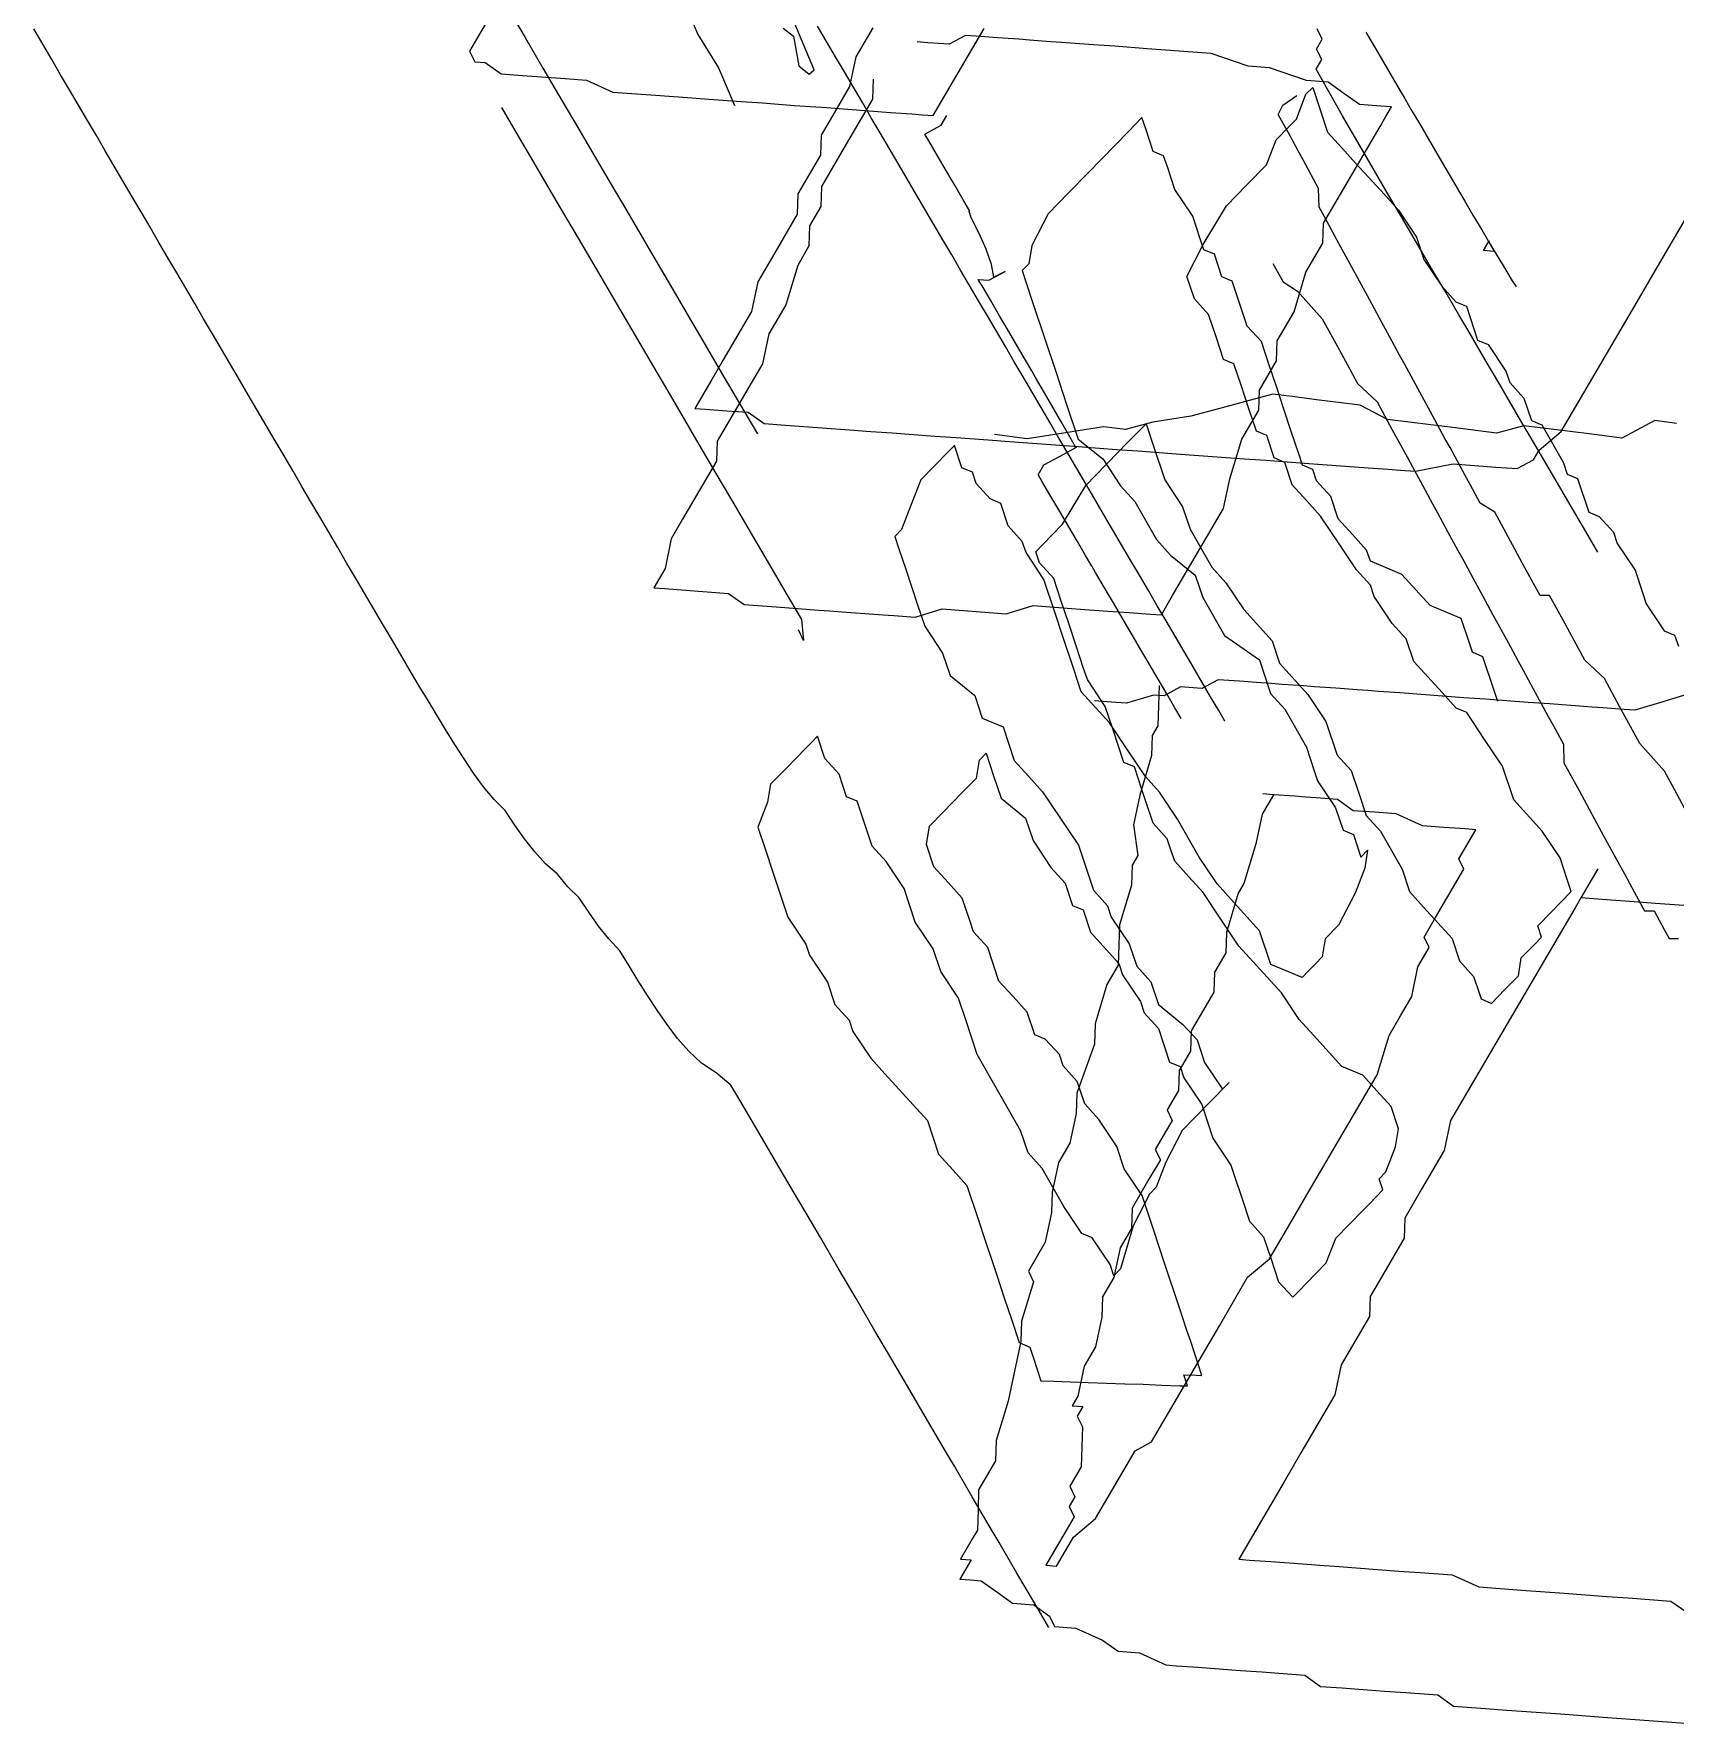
# Model space of a CAD drawing. Extents: x 360 to 742, y 109 to 616.
# Drawn here: x 409.2 to 533.9, y 114.1 to 242.5 of the extents above; entities that cross this region are included whole.
import ezdxf

# ---------------------------------------------------------------- set-up
doc = ezdxf.new("R2010")
doc.units = 0

msp = doc.modelspace()

# ---------------------------------------------------------------- linework, layer by layer
at = {"layer": '1', "color": 252}
for points in [[(438.03, 256.727, 137.091), (439.123, 254.862, 135.374), (440.458, 252.587, 133.277), (441.814, 250.273, 131.15), (442.781, 248.624, 129.631), (443.873, 246.758, 127.918), (445.208, 244.485, 125.822), (446.565, 242.169, 123.691), (447.925, 239.854, 121.56), (449.366, 237.391, 119.294), (450.645, 235.211, 117.288), (451.996, 232.907, 115.165), (453.353, 230.592, 113.037), (454.034, 229.434, 111.97), (455.001, 227.784, 110.449), (456.096, 225.917, 108.733), (457.43, 223.642, 106.636), (458.785, 221.329, 104.511), (460.431, 218.523, 101.924), (461.527, 216.657, 100.207), (462.859, 214.381, 98.114), (464.215, 212.066, 95.985)], [(466.176, 242.885, 69.048), (466.951, 242.262, 68.95), (467.372, 240.02, 66.159), (467.372, 240.02, 66.159), (468.149, 239.394, 66.059), (468.149, 239.394, 66.059), (468.149, 239.394, 66.059), (468.149, 239.394, 66.059), (468.523, 239.726, 66.927), (467.725, 241.636, 68.853), (466.527, 244.503, 71.744)], [(486.367, 121.424, -24.28), (485.274, 123.291, -22.563), (483.937, 125.566, -20.468), (482.582, 127.879, -18.34), (481.902, 129.036, -17.277), (480.544, 131.353, -15.145), (479.186, 133.672, -13.009), (478.506, 134.829, -11.947), (477.148, 137.146, -9.811), (475.789, 139.463, -7.68), (474.433, 141.776, -5.548), (473.074, 144.094, -3.417), (471.715, 146.412, -1.281), (470.358, 148.727, 0.85), (469, 151.043, 2.982), (468.321, 152.202, 4.045), (466.962, 154.518, 6.179), (465.604, 156.835, 8.311), (464.245, 159.152, 10.444), (462.886, 161.468, 12.577), (462.207, 162.626, 13.643), (461.095, 163.548, 14.689), (459.982, 164.293, 15.924), (459.021, 165.185, 17.101), (458.16, 166.169, 18.241), (457.361, 167.216, 19.353), (456.606, 168.299, 20.451), (455.874, 169.412, 21.538), (455.166, 170.539, 22.617), (454.464, 171.679, 23.691), (453.772, 172.823, 24.762), (452.93, 173.714, 26.015), (452.151, 174.7, 27.203), (451.404, 175.746, 28.346), (450.68, 176.831, 29.463), (449.822, 177.685, 30.749), (449.028, 178.644, 31.953), (448.122, 179.417, 33.297), (447.297, 180.325, 34.541), (446.52, 181.322, 35.725), (445.78, 182.37, 36.864), (445.062, 183.46, 37.982), (444.206, 184.318, 39.261), (443.412, 185.28, 40.468), (442.656, 186.309, 41.627), (441.929, 187.388, 42.752), (441.22, 188.49, 43.854), (440.517, 189.612, 44.948), (439.825, 190.75, 46.028), (439.142, 191.891, 47.106), (438.454, 193.04, 48.177), (437.772, 194.193, 49.251), (437.091, 195.348, 50.319), (436.41, 196.501, 51.385), (435.73, 197.658, 52.455), (435.049, 198.813, 53.52), (434.368, 199.976, 54.587), (433.687, 201.131, 55.654), (433.009, 202.287, 56.719), (432.332, 203.445, 57.785), (431.653, 204.603, 58.853), (430.973, 205.763, 59.919), (430.295, 206.92, 60.983), (429.615, 208.076, 62.049), (428.938, 209.235, 63.116), (428.256, 210.394, 64.183), (427.578, 211.552, 65.248), (426.898, 212.71, 66.311), (426.219, 213.871, 67.382), (425.539, 215.028, 68.448), (424.862, 216.184, 69.513), (424.181, 217.345, 70.577), (423.501, 218.501, 71.642), (422.824, 219.663, 72.71), (422.145, 220.818, 73.776), (421.466, 221.976, 74.843), (420.787, 223.134, 75.91), (420.109, 224.293, 76.975), (419.428, 225.451, 78.041), (418.749, 226.61, 79.109), (418.071, 227.768, 80.175), (417.391, 228.927, 81.239), (416.711, 230.083, 82.304), (416.032, 231.242, 83.372), (415.354, 232.402, 84.434), (414.673, 233.558, 85.504), (413.994, 234.719, 86.572), (413.316, 235.876, 87.635), (412.638, 237.034, 88.702), (411.957, 238.193, 89.771), (411.278, 239.35, 90.835), (410.6, 240.508, 91.901), (409.92, 241.668, 92.964), (409.241, 242.826, 94.033)], [(443.645, 243.332, 50.49), (442.352, 241.128, 52.064), (442.737, 240.332, 53.17), (442.737, 240.332, 53.17), (442.737, 240.332, 53.17), (442.737, 240.332, 53.17), (442.737, 240.332, 53.17), (443.547, 240.272, 53.75), (444.739, 239.421, 55.439), (446.365, 239.3, 56.603), (449.608, 239.063, 58.928), (451.231, 238.945, 60.093), (453.236, 238.033, 62.361), (456.484, 237.794, 64.686), (458.916, 237.614, 66.43), (460.54, 237.495, 67.592), (462.975, 237.317, 69.34), (464.596, 237.201, 70.502), (467.03, 237.019, 72.245), (469.465, 236.845, 73.99), (471.087, 236.725, 75.155), (474.337, 236.485, 77.476), (475.958, 236.367, 78.641), (475.958, 236.367, 78.641), (476.77, 236.308, 79.226), (476.77, 236.308, 79.226), (476.77, 236.308, 79.226), (476.77, 236.308, 79.226), (476.77, 236.308, 79.226), (476.77, 236.308, 79.226), (476.77, 236.308, 79.226), (476.77, 236.308, 79.226), (477.581, 236.25, 79.805), (477.581, 236.25, 79.805), (477.581, 236.25, 79.805), (478.01, 236.984, 79.281), (478.01, 236.984, 79.281), (478.871, 238.454, 78.232), (480.159, 240.66, 76.661), (481.446, 242.863, 75.084)], [(459.295, 243.364, 62.609), (459.696, 242.408, 61.644), (461.267, 239.873, 59.622), (462.066, 237.963, 57.695), (462.467, 237.007, 56.734), (462.467, 237.007, 56.734), (462.467, 237.007, 56.734), (462.467, 237.007, 56.734)], [(472.983, 242.911, 83.461), (471.695, 240.704, 85.036), (471.217, 238.44, 87.192), (469.926, 236.235, 88.766), (469.065, 234.768, 89.817), (469.019, 233.236, 91.447), (468.158, 231.767, 92.496), (467.3, 230.296, 93.545), (467.251, 228.768, 95.176), (465.531, 225.826, 97.275), (464.242, 223.624, 98.849), (463.765, 221.358, 101.004), (463.765, 221.358, 101.004), (462.477, 219.152, 102.576), (461.618, 217.685, 103.627), (460.755, 216.212, 104.677), (459.897, 214.742, 105.725), (459.467, 214.008, 106.251), (459.467, 214.008, 106.251), (459.467, 214.008, 106.251), (460.279, 213.95, 106.832), (461.9, 213.83, 107.995), (463.521, 213.711, 109.16), (464.72, 212.857, 110.846), (466.341, 212.741, 112.009), (468.772, 212.563, 113.753), (471.208, 212.382, 115.499), (472.831, 212.264, 116.662), (474.453, 212.145, 117.822), (476.077, 212.027, 118.988), (477.7, 211.908, 120.151), (479.322, 211.787, 121.315), (481.756, 211.609, 123.058), (483.379, 211.49, 124.219), (485.814, 211.312, 125.964), (488.25, 211.135, 127.71), (489.873, 211.015, 128.874), (491.495, 210.895, 130.036), (493.117, 210.777, 131.199), (494.741, 210.659, 132.362), (496.363, 210.54, 133.523), (498.796, 210.361, 135.267), (501.229, 210.184, 137.013), (502.856, 210.066, 138.176), (504.479, 209.945, 139.336), (506.102, 209.826, 140.502), (508.537, 209.647, 142.246), (510.969, 209.469, 143.991), (511.783, 209.407, 144.572), (513.407, 209.292, 145.735), (514.214, 209.234, 146.316), (517.08, 209.786, 147.536), (518.704, 209.671, 148.7), (520.325, 209.55, 149.861), (521.139, 209.492, 150.444), (521.139, 209.492, 150.444), (521.948, 209.432, 151.025), (523.189, 210.108, 151.082), (523.189, 210.108, 151.082), (523.189, 210.108, 151.082), (523.189, 210.108, 151.082), (523.619, 210.843, 150.558), (525.29, 212.253, 150.091), (526.58, 214.458, 148.518), (528.3, 217.4, 146.417), (529.587, 219.604, 144.842), (530.88, 221.808, 143.268), (532.599, 224.747, 141.168), (533.886, 226.953, 139.595), (535.606, 229.893, 137.498)], [(499.744, 190.251, -96.115), (499.744, 190.251, -96.115), (499.744, 190.251, -96.115), (499.744, 190.251, -96.115), (499.744, 190.251, -96.115), (499.744, 190.251, -96.115), (499.744, 190.251, -96.115), (499.744, 190.251, -96.115), (499.744, 190.251, -96.115), (499.744, 190.251, -96.115), (499.744, 190.253, -96.116), (499.267, 191.061, -95.368), (498.649, 192.116, -94.398), (497.99, 193.242, -93.361), (497.315, 194.392, -92.303), (497.315, 194.392, -92.303), (496.638, 195.549, -91.241), (495.959, 196.705, -90.175), (495.28, 197.866, -89.108), (494.603, 199.021, -88.041), (493.922, 200.18, -86.974), (493.244, 201.338, -85.91), (492.564, 202.494, -84.843), (491.887, 203.653, -83.776), (491.207, 204.812, -82.712), (490.525, 205.969, -81.644), (489.848, 207.127, -80.58), (489.168, 208.286, -79.512), (488.491, 209.445, -78.448), (487.81, 210.602, -77.381), (487.131, 211.759, -76.315), (486.453, 212.919, -75.247), (485.774, 214.078, -74.183), (485.093, 215.235, -73.117), (484.415, 216.394, -72.052), (483.737, 217.551, -70.986), (483.055, 218.71, -69.917), (482.379, 219.87, -68.853), (481.698, 221.026, -67.784), (481.02, 222.185, -66.722), (480.339, 223.345, -65.654), (479.661, 224.502, -64.586), (478.982, 225.66, -63.522), (478.303, 226.818, -62.458), (477.623, 227.977, -61.389), (476.945, 229.135, -60.323), (476.265, 230.291, -59.257), (475.586, 231.45, -58.193), (474.906, 232.61, -57.123), (474.228, 233.768, -56.062), (473.548, 234.925, -54.993), (472.869, 236.084, -53.927), (472.191, 237.241, -52.861), (471.51, 238.399, -51.796), (470.833, 239.558, -50.731), (470.152, 240.716, -49.664), (469.474, 241.876, -48.598), (468.793, 243.033, -47.531)], [(528.078, 203.096, 145.263), (526.987, 204.96, 146.98), (526.323, 206.088, 148.02), (524.974, 208.392, 150.138), (523.327, 211.197, 152.723), (522.233, 213.063, 154.438), (520.614, 215.828, 156.984), (519.521, 217.692, 158.701), (518.185, 219.966, 160.794), (517.507, 221.123, 161.858), (516.539, 222.773, 163.375), (515.446, 224.637, 165.091), (514.111, 226.914, 167.189), (513.148, 228.559, 168.703), (512.051, 230.425, 170.421), (510.717, 232.702, 172.514), (509.754, 234.345, 174.031), (508.66, 236.213, 175.748), (506.66, 239.767, 177.183), (507.09, 240.503, 176.66), (507.09, 240.503, 176.66), (506.703, 241.298, 175.555), (507.135, 242.034, 175.029), (507.135, 242.034, 175.029), (506.752, 242.827, 173.925)], [(473.009, 239.016, -11.569), (472.961, 237.487, -9.94), (470.813, 233.81, -7.317), (469.092, 230.869, -5.218), (469.045, 229.341, -3.586), (468.185, 227.869, -2.536), (468.136, 226.342, -0.905), (467.278, 224.871, 0.143), (466.369, 221.873, 2.824), (465.08, 219.666, 4.397), (464.604, 217.401, 6.551), (463.741, 215.933, 7.601), (462.023, 212.992, 9.699), (461.163, 211.524, 10.75), (461.115, 209.991, 12.38), (459.826, 207.79, 13.954), (458.536, 205.584, 15.531), (457.675, 204.114, 16.579), (457.199, 201.851, 18.736), (456.338, 200.382, 19.785), (456.338, 200.382, 19.785), (456.338, 200.382, 19.785), (456.338, 200.382, 19.785), (456.338, 200.382, 19.785), (456.338, 200.382, 19.785), (457.151, 200.32, 20.366), (460.397, 200.086, 22.693), (462.019, 199.963, 23.855), (463.212, 199.11, 25.541), (465.645, 198.933, 27.287), (468.894, 198.694, 29.612), (469.705, 198.632, 30.192), (471.329, 198.516, 31.356), (473.761, 198.335, 33.101), (474.573, 198.277, 33.684), (476.197, 198.158, 34.847), (478.249, 198.774, 35.486), (479.872, 198.655, 36.647), (481.494, 198.535, 37.812), (483.117, 198.419, 38.973), (485.169, 199.034, 39.613), (486.79, 198.915, 40.774), (488.413, 198.795, 41.938), (490.85, 198.62, 43.684), (492.47, 198.498, 44.847), (494.096, 198.384, 46.009), (494.096, 198.384, 46.009), (494.096, 198.384, 46.009), (494.096, 198.384, 46.009), (494.908, 198.323, 46.59), (494.908, 198.323, 46.59), (495.766, 199.793, 45.541), (497.484, 202.732, 43.443), (498.775, 204.933, 41.868), (499.637, 206.407, 40.819), (500.115, 208.669, 38.662), (501.021, 211.67, 35.984), (502.31, 213.875, 34.409), (502.36, 215.404, 32.779), (503.648, 217.608, 31.205), (503.697, 219.138, 29.573), (504.987, 221.344, 27.999), (505.895, 224.344, 25.319), (507.182, 226.548, 23.747), (507.23, 228.077, 22.115), (508.521, 230.282, 20.542), (509.381, 231.753, 19.49), (510.239, 233.222, 18.442), (511.531, 235.427, 16.869), (511.531, 235.427, 16.869), (511.959, 236.162, 16.344), (512.388, 236.896, 15.817), (512.388, 236.896, 15.817), (512.388, 236.896, 15.817), (512.388, 236.896, 15.817), (512.388, 236.896, 15.817), (511.579, 236.955, 15.238), (509.954, 237.076, 14.073), (508.762, 237.927, 12.384), (507.571, 238.782, 10.697), (505.947, 238.901, 9.537), (503.13, 239.876, 6.684), (501.508, 239.992, 5.52), (498.691, 240.965, 2.671), (496.257, 241.145, 0.927), (493.822, 241.324, -0.817), (491.387, 241.503, -2.563), (489.765, 241.617, -3.725), (487.329, 241.798, -5.47), (486.52, 241.855, -6.052), (484.897, 241.976, -7.213), (484.086, 242.036, -7.798), (482.462, 242.154, -8.963), (480.836, 242.274, -10.122), (480.028, 242.331, -10.704), (480.028, 242.331, -10.704), (480.028, 242.331, -10.704), (478.786, 241.659, -10.762), (478.786, 241.659, -10.762), (477.971, 241.718, -11.343), (477.971, 241.718, -11.343), (477.971, 241.718, -11.343), (477.971, 241.718, -11.343), (477.971, 241.718, -11.343), (477.161, 241.776, -11.923), (477.161, 241.776, -11.923), (477.161, 241.776, -11.923), (477.161, 241.776, -11.923), (477.161, 241.776, -11.923), (476.35, 241.834, -12.506), (476.35, 241.834, -12.506), (476.35, 241.834, -12.506), (476.35, 241.834, -12.506), (476.35, 241.834, -12.506), (476.35, 241.834, -12.506), (476.35, 241.834, -12.506), (476.35, 241.834, -12.506), (476.35, 241.834, -12.506), (476.35, 241.834, -12.506), (476.35, 241.834, -12.506), (476.35, 241.834, -12.506), (476.35, 241.834, -12.506), (476.35, 241.834, -12.506)], [(510.441, 242.581, 25.998), (511.101, 241.453, 24.961), (511.776, 240.303, 23.905), (512.453, 239.15, 22.839), (513.132, 237.993, 21.775), (513.398, 237.54, 21.357), (513.421, 237.501, 21.322), (513.421, 237.501, 21.322), (513.421, 237.501, 21.322), (513.421, 237.501, 21.322), (513.421, 237.501, 21.322), (513.421, 237.501, 21.322), (513.421, 237.501, 21.322), (513.421, 237.501, 21.32), (513.894, 236.689, 20.576), (514.515, 235.634, 19.604), (515.176, 234.51, 18.568), (515.849, 233.36, 17.511), (516.526, 232.204, 16.446), (517.205, 231.047, 15.381), (517.469, 230.596, 14.966), (517.493, 230.555, 14.928), (517.493, 230.555, 14.928), (517.493, 230.555, 14.928), (517.493, 230.555, 14.928), (517.493, 230.555, 14.928), (517.968, 229.744, 14.181), (518.585, 228.692, 13.213), (519.247, 227.562, 12.175), (520.12, 226.072, 10.8), (520.201, 225.936, 10.677), (520.206, 225.929, 10.67), (520.206, 225.929, 10.67), (519.394, 225.987, 10.086), (519.394, 225.987, 10.086), (519.824, 226.722, 9.563), (519.824, 226.722, 9.563), (519.79, 226.635, 9.636), (520.278, 225.855, 8.864), (520.904, 224.819, 7.877), (521.569, 223.706, 6.827), (521.832, 223.28, 6.414), (521.86, 223.249, 6.367), (521.86, 223.249, 6.367), (521.86, 223.249, 6.367), (521.86, 223.249, 6.367), (521.86, 223.249, 6.367), (521.86, 223.249, 6.367), (521.86, 223.249, 6.367)], [(520.481, 191.744, -62.875), (520.195, 192.595, -62.436), (519.345, 195.154, -61.122), (518.551, 195.486, -59.999), (518.268, 196.336, -59.56), (517.699, 198.044, -58.685), (516.115, 198.707, -56.437), (515.322, 199.037, -55.315), (514.248, 200.221, -53.754), (513.17, 201.406, -52.19), (511.584, 202.067, -49.944), (510.791, 202.401, -48.823), (510.791, 202.401, -48.823), (510.505, 203.252, -48.383), (509.429, 204.437, -46.82), (508.352, 205.619, -45.261), (507.782, 207.328, -44.382), (506.707, 208.509, -42.823), (506.425, 209.363, -42.382), (505.63, 209.695, -41.259), (505.348, 210.549, -40.821), (504.78, 212.255, -39.944), (504.213, 213.961, -39.067), (503.646, 215.666, -38.191), (503.077, 217.373, -37.315), (502.512, 219.078, -36.436), (501.436, 220.261, -34.875), (500.297, 223.673, -33.123), (499.507, 224.005, -31.998), (498.938, 225.71, -31.122), (498.143, 226.04, -29.997), (497.86, 226.895, -29.559), (497.296, 228.599, -28.684), (495.933, 230.639, -26.684), (495.366, 232.341, -25.807), (495.081, 233.196, -25.369), (494.29, 233.528, -24.244), (494.29, 233.528, -24.244), (494.29, 233.528, -24.244), (494.29, 233.528, -24.244), (494.29, 233.528, -24.244), (493.721, 235.231, -23.37), (493.437, 236.087, -22.93), (493.437, 236.087, -22.93), (492.419, 235.044, -21.561), (490.383, 232.956, -18.822), (489.365, 231.912, -17.451), (487.837, 230.35, -15.398), (486.307, 228.787, -13.341), (485.065, 226.366, -11.727), (484.839, 224.993, -11.48), (484.331, 224.47, -10.794), (484.331, 224.47, -10.794), (484.613, 223.619, -11.232), (485.181, 221.913, -12.109), (486.032, 219.355, -13.427), (486.883, 216.797, -14.74), (487.737, 214.239, -16.056), (488.587, 211.678, -17.372), (490.457, 210.165, -20.056), (491.817, 208.126, -22.057), (492.895, 206.943, -23.619), (494.536, 204.052, -26.056), (495.614, 202.866, -27.617), (497.486, 201.351, -30.302), (498.053, 199.646, -31.179), (499.698, 196.755, -33.618), (502.359, 194.911, -37.427), (503.21, 192.351, -38.742), (504.285, 191.168, -40.303), (505.932, 188.277, -42.741), (506.498, 186.57, -43.617), (506.783, 185.717, -44.057), (508.144, 183.68, -46.057), (508.713, 181.974, -46.932), (509.504, 181.643, -48.057), (510.072, 179.939, -48.933), (510.581, 180.459, -49.618), (510.581, 180.459, -49.618), (510.581, 180.459, -49.618), (510.581, 180.459, -49.618), (510.581, 180.459, -49.618), (510.356, 179.084, -49.373), (509.622, 177.188, -48.442), (508.378, 174.773, -46.826), (507.357, 173.728, -45.454), (507.134, 172.353, -45.208), (506.624, 171.834, -44.522), (506.115, 171.31, -43.838), (505.606, 170.79, -43.156), (505.606, 170.79, -43.156), (505.606, 170.79, -43.156), (504.812, 171.121, -42.032), (503.227, 171.783, -39.787), (502.375, 174.343, -38.468), (500.222, 176.712, -35.348), (499.146, 177.897, -33.785), (497.784, 179.935, -31.784), (496.142, 182.822, -29.347), (494.779, 184.86, -27.346), (493.701, 186.045, -25.785), (492.344, 188.082, -23.782), (490.98, 190.119, -21.785), (489.906, 191.303, -20.221), (488.828, 192.49, -18.66), (488.262, 194.193, -17.784), (487.409, 196.753, -16.471), (486.843, 198.458, -15.591), (485.991, 201.016, -14.275), (484.629, 203.054, -12.277), (484.346, 203.906, -11.837), (483.271, 205.091, -10.278), (482.701, 206.795, -9.401), (481.91, 207.128, -8.277), (480.833, 208.312, -6.715), (480.548, 209.162, -6.276), (479.755, 209.497, -5.154), (479.186, 211.201, -4.277), (479.186, 211.201, -4.277), (478.679, 210.682, -3.591), (478.679, 210.682, -3.591), (478.679, 210.682, -3.591), (477.661, 209.638, -2.224), (476.642, 208.593, -0.852), (475.906, 206.699, 0.08), (475.172, 204.803, 1.011), (474.663, 204.281, 1.696), (474.663, 204.281, 1.696), (474.663, 204.281, 1.696), (474.663, 204.281, 1.696), (474.663, 204.281, 1.696), (474.663, 204.281, 1.696), (474.946, 203.428, 1.257), (475.513, 201.723, 0.381), (476.364, 199.164, -0.936), (476.933, 197.459, -1.812), (478.293, 195.422, -3.812), (478.862, 193.716, -4.691), (480.728, 192.199, -7.376), (481.299, 190.494, -8.253), (482.883, 189.83, -10.496), (483.735, 187.271, -11.813), (484.81, 186.089, -13.376), (485.889, 184.902, -14.937), (487.249, 182.866, -16.936), (488.61, 180.831, -18.935), (489.745, 177.417, -20.691), (490.824, 176.235, -22.25), (491.107, 175.382, -22.69), (492.467, 173.345, -24.688), (493.037, 171.639, -25.567), (494.111, 170.454, -27.128), (494.68, 168.75, -28.005), (496.548, 167.232, -30.691), (497.624, 166.046, -32.254), (498.194, 164.341, -33.131), (499.553, 162.307, -35.128), (500.064, 162.827, -35.814), (500.064, 162.827, -35.814), (500.064, 162.827, -35.814), (500.064, 162.827, -35.814), (500.064, 162.827, -35.814), (500.064, 162.827, -35.814), (498.535, 161.26, -33.76), (496.497, 159.177, -31.02), (495.253, 156.759, -29.405), (494.52, 154.863, -28.473), (494.011, 154.34, -27.79), (492.767, 151.924, -26.172), (491.808, 148.655, -24.995), (491.297, 148.131, -24.308), (491.297, 148.131, -24.308), (491.297, 148.131, -24.308), (491.014, 148.988, -23.869), (489.655, 151.021, -21.872), (488.86, 151.354, -20.749), (487.499, 153.393, -18.746), (485.855, 156.282, -16.309), (484.78, 157.466, -14.748), (484.213, 159.173, -13.87), (482.567, 162.063, -11.433), (480.923, 164.953, -8.995), (480.068, 167.511, -7.679), (479.504, 169.216, -6.801), (478.142, 171.254, -4.802), (477.576, 172.96, -3.924), (476.214, 174.996, -1.923), (475.365, 177.557, -0.609), (474.005, 179.593, 1.39), (472.927, 180.776, 2.952), (472.074, 183.336, 4.268), (471.792, 184.187, 4.705), (470.996, 184.518, 5.83), (470.715, 185.372, 6.269), (470.431, 186.225, 6.705), (469.353, 187.41, 8.266), (468.788, 189.115, 9.142), (468.276, 188.594, 9.83), (468.276, 188.594, 9.83), (468.276, 188.594, 9.83), (468.276, 188.594, 9.83), (468.276, 188.594, 9.83), (467.767, 188.073, 10.514), (467.259, 187.551, 11.198), (466.242, 186.508, 12.568), (465.222, 185.465, 13.938), (464.997, 184.093, 14.185), (464.263, 182.194, 15.116), (464.263, 182.194, 15.116), (464.263, 182.194, 15.116), (464.263, 182.194, 15.116), (464.829, 180.489, 14.239), (465.397, 178.782, 13.361), (466.532, 175.373, 11.61), (467.891, 173.334, 9.609), (468.176, 172.482, 9.17), (469.539, 170.445, 7.169), (470.104, 168.741, 6.292), (471.181, 167.554, 4.732), (471.467, 166.702, 4.292), (472.826, 164.664, 2.291), (473.901, 163.481, 0.731), (476.058, 161.113, -2.393), (477.131, 159.93, -3.955), (477.986, 157.37, -5.272), (479.06, 156.184, -6.833), (480.137, 155, -8.394), (480.99, 152.441, -9.711), (481.557, 150.735, -10.585), (482.125, 149.03, -11.46), (482.409, 148.177, -11.901), (482.975, 146.472, -12.775), (483.542, 144.767, -13.654), (484.109, 143.06, -14.533), (484.904, 142.729, -15.653), (484.904, 142.729, -15.653), (485.187, 141.877, -16.094), (485.187, 141.877, -16.094), (485.755, 140.17, -16.97), (485.755, 140.17, -16.97), (485.755, 140.17, -16.97), (485.755, 140.17, -16.97), (485.755, 140.17, -16.97), (485.755, 140.17, -16.97), (485.755, 140.17, -16.97), (485.755, 140.17, -16.97), (485.755, 140.17, -16.97), (485.755, 140.17, -16.97), (485.755, 140.17, -16.97), (485.755, 140.17, -16.97), (485.755, 140.17, -16.97), (485.755, 140.17, -16.97), (485.755, 140.17, -16.97), (485.755, 140.17, -16.97), (485.755, 140.17, -16.97), (485.755, 140.17, -16.97), (485.755, 140.17, -16.97), (485.755, 140.17, -16.97), (485.755, 140.17, -16.97), (485.755, 140.17, -16.97), (485.755, 140.17, -16.97), (485.755, 140.17, -16.97), (485.755, 140.17, -16.97), (485.755, 140.17, -16.97), (485.755, 140.17, -16.97), (485.755, 140.17, -16.97), (485.755, 140.17, -16.97), (485.755, 140.17, -16.97), (485.755, 140.17, -16.97), (485.755, 140.17, -16.97), (485.755, 140.17, -16.97), (485.755, 140.17, -16.97), (485.755, 140.17, -16.97), (485.755, 140.17, -16.97), (485.755, 140.17, -16.97), (485.755, 140.17, -16.97), (485.755, 140.17, -16.97), (485.755, 140.17, -16.97), (485.755, 140.17, -16.97), (485.755, 140.17, -16.97), (485.755, 140.17, -16.97), (485.755, 140.17, -16.97), (485.755, 140.17, -16.97), (485.755, 140.17, -16.97), (485.755, 140.17, -16.97), (485.755, 140.17, -16.97), (485.755, 140.17, -16.97), (485.755, 140.17, -16.97), (485.756, 140.171, -16.968), (486.73, 140.136, -16.271), (487.997, 140.092, -15.361), (489.356, 140.044, -14.391), (490.736, 139.993, -13.4), (492.125, 139.943, -12.406), (493.518, 139.896, -11.407), (494.91, 139.845, -10.409), (496.303, 139.794, -9.411), (496.844, 139.778, -9.022), (496.894, 139.775, -8.989), (496.894, 139.775, -8.989), (496.894, 139.775, -8.989), (496.894, 139.775, -8.989), (496.894, 139.775, -8.989), (496.894, 139.775, -8.989), (496.894, 139.775, -8.989), (496.611, 140.627, -8.55), (496.611, 140.627, -8.55), (496.611, 140.627, -8.55), (496.611, 140.627, -8.55), (496.611, 140.627, -8.55), (496.611, 140.627, -8.55), (496.611, 140.627, -8.55), (496.611, 140.627, -8.55), (496.611, 140.627, -8.55), (496.611, 140.627, -8.55), (496.611, 140.627, -8.55), (496.611, 140.627, -8.55), (496.611, 140.627, -8.55), (496.611, 140.627, -8.55), (496.611, 140.627, -8.55), (496.611, 140.628, -8.55), (497.586, 140.592, -7.851), (497.965, 140.579, -7.58), (497.992, 140.576, -7.558), (497.992, 140.576, -7.558), (497.992, 140.576, -7.558), (497.992, 140.576, -7.558), (497.992, 140.576, -7.558), (497.992, 140.576, -7.558), (497.992, 140.576, -7.558), (497.708, 141.428, -7.121), (497.425, 142.283, -6.684), (497.142, 143.138, -6.242), (496.857, 143.99, -5.804), (496.289, 145.694, -4.93), (496.005, 146.548, -4.491), (495.439, 148.255, -3.614), (495.156, 149.106, -3.176), (494.305, 151.665, -1.859), (493.452, 154.225, -0.545), (492.092, 156.26, 1.455), (491.522, 157.968, 2.331), (490.162, 160.006, 4.332), (489.085, 161.189, 5.894), (488.519, 162.894, 6.772), (487.443, 164.076, 8.331), (487.158, 164.934, 8.772), (486.081, 166.117, 10.332), (485.288, 166.448, 11.455), (484.72, 168.153, 12.334), (483.645, 169.337, 13.895), (482.567, 170.521, 15.457), (481.716, 173.08, 16.77), (480.64, 174.264, 18.332), (480.353, 175.116, 18.77), (479.787, 176.822, 19.647), (478.712, 178.005, 21.21), (477.635, 179.189, 22.77), (477.635, 179.189, 22.77), (477.635, 179.189, 22.77), (477.635, 179.189, 22.77), (477.635, 179.189, 22.77), (477.635, 179.189, 22.77), (477.635, 179.189, 22.77), (477.635, 179.189, 22.77), (477.066, 180.897, 23.647), (477.066, 180.897, 23.647), (477.066, 180.897, 23.647), (477.293, 182.271, 23.404), (477.293, 182.271, 23.404), (477.293, 182.271, 23.404), (477.293, 182.271, 23.404), (477.293, 182.271, 23.404), (477.293, 182.271, 23.404), (477.293, 182.271, 23.404), (477.293, 182.271, 23.404), (477.293, 182.271, 23.404), (477.293, 182.271, 23.404), (477.293, 182.271, 23.404), (477.293, 182.271, 23.404), (477.293, 182.271, 23.404), (477.293, 182.271, 23.404), (477.293, 182.271, 23.404), (477.293, 182.271, 23.404), (477.293, 182.271, 23.404), (477.293, 182.271, 23.404), (478.307, 183.315, 22.033), (479.836, 184.88, 19.979), (479.836, 184.88, 19.979), (479.836, 184.88, 19.979), (480.856, 185.923, 18.609), (480.856, 185.923, 18.609), (480.856, 185.923, 18.609), (480.856, 185.923, 18.609), (480.856, 185.923, 18.609), (481.081, 187.296, 18.362), (481.591, 187.817, 17.678), (481.591, 187.817, 17.678), (481.591, 187.817, 17.678), (481.591, 187.817, 17.678), (481.591, 187.817, 17.678), (482.159, 186.111, 16.8), (482.729, 184.405, 15.924), (484.596, 182.887, 13.238), (485.164, 181.184, 12.361), (486.523, 179.148, 10.361), (487.601, 177.961, 8.799), (488.169, 176.259, 7.922), (488.961, 175.925, 6.801), (489.527, 174.221, 5.923), (491.682, 171.851, 2.801), (491.966, 170.999, 2.36), (493.328, 168.961, 0.36), (493.61, 168.109, -0.077), (494.686, 166.925, -1.639), (495.537, 164.365, -2.956), (496.332, 164.033, -4.075), (496.615, 163.181, -4.515), (497.975, 161.144, -6.516), (498.827, 158.584, -7.827), (500.188, 156.549, -9.832), (500.47, 155.697, -10.27), (501.038, 153.992, -11.146), (501.607, 152.283, -12.021), (502.682, 151.099, -13.584), (503.252, 149.394, -14.461), (503.82, 147.688, -15.338), (504.895, 146.503, -16.899), (504.895, 146.503, -16.899), (504.895, 146.503, -16.899), (504.895, 146.503, -16.899), (504.895, 146.503, -16.899), (504.895, 146.503, -16.899), (505.404, 147.025, -17.585), (505.916, 147.545, -18.27), (507.442, 149.111, -20.324), (508.174, 151.006, -21.256), (510.215, 153.092, -23.995), (510.722, 153.614, -24.678), (511.74, 154.656, -26.05), (511.456, 155.51, -25.61), (511.966, 156.034, -26.295), (512.7, 157.927, -27.228), (512.7, 157.927, -27.228), (512.7, 157.927, -27.228), (512.7, 157.927, -27.228), (512.7, 157.927, -27.228), (512.7, 157.927, -27.228), (512.926, 159.303, -27.472), (512.926, 159.303, -27.472), (512.926, 159.303, -27.472), (512.358, 161.006, -26.596), (511.282, 162.192, -25.032), (510.207, 163.374, -23.472), (508.619, 164.039, -21.225), (506.466, 166.407, -18.103), (505.389, 167.589, -16.543), (504.027, 169.628, -14.541), (502.952, 170.812, -12.98), (500.798, 173.181, -9.856), (499.437, 175.219, -7.855), (498.076, 177.256, -5.854), (496.998, 178.44, -4.295), (495.923, 179.625, -2.734), (495.637, 180.477, -2.295), (495.355, 181.328, -1.855), (494.28, 182.517, -0.294), (493.71, 184.22, 0.583), (493.426, 185.073, 1.021), (492.858, 186.78, 1.898), (492.067, 187.111, 3.021), (491.218, 189.669, 4.336), (490.65, 191.376, 5.213), (489.288, 193.41, 7.215), (489.006, 194.266, 7.653), (488.437, 195.97, 8.528), (487.87, 197.675, 9.407), (487.3, 199.38, 10.282), (487.017, 200.233, 10.72), (486.733, 201.089, 11.159), (485.655, 202.272, 12.72), (485.372, 203.126, 13.16), (485.372, 203.126, 13.16), (485.372, 203.126, 13.16), (485.372, 203.126, 13.16), (485.881, 203.646, 12.477), (487.407, 205.213, 10.423), (489.163, 208.148, 8.118), (490.693, 209.713, 6.064), (491.71, 210.757, 4.695), (492.218, 211.279, 4.009), (492.218, 211.279, 4.009), (492.218, 211.279, 4.009), (493.236, 212.321, 2.642), (493.744, 212.84, 1.957), (493.744, 212.84, 1.957), (493.744, 212.84, 1.957), (494.313, 211.136, 1.079), (495.164, 208.576, -0.237), (496.527, 206.54, -2.236), (497.093, 204.837, -3.113), (498.738, 201.945, -5.554), (499.813, 200.761, -7.114), (501.175, 198.725, -9.115), (503.328, 196.355, -12.236), (503.895, 194.65, -13.113), (506.047, 192.283, -16.238), (507.409, 190.243, -18.236), (508.26, 187.684, -19.553), (509.337, 186.501, -21.116), (509.905, 184.794, -21.991), (510.474, 183.09, -22.866), (511.549, 181.904, -24.43), (513.193, 179.016, -26.865), (513.759, 177.309, -27.745), (514.836, 176.126, -29.305), (515.914, 174.942, -30.87), (516.992, 173.755, -32.429), (517.558, 172.049, -33.307), (518.634, 170.868, -34.867), (518.918, 170.014, -35.306), (519.204, 169.16, -35.744), (519.996, 168.828, -36.869), (519.996, 168.828, -36.869), (520.505, 169.352, -37.553), (520.505, 169.352, -37.553), (521.015, 169.873, -38.237), (522.031, 170.916, -39.606), (522.258, 172.291, -39.855), (522.766, 172.811, -40.538), (523.276, 173.331, -41.224), (523.785, 173.853, -41.909), (523.785, 173.853, -41.909), (523.503, 174.709, -41.471), (523.503, 174.709, -41.471), (523.503, 174.709, -41.471), (524.52, 175.749, -42.839), (526.047, 177.313, -44.894), (526.047, 177.313, -44.894), (525.764, 178.167, -44.456), (525.764, 178.167, -44.456), (525.764, 178.167, -44.456), (525.764, 178.167, -44.456), (525.197, 179.87, -43.577), (523.836, 181.909, -41.578), (521.682, 184.279, -38.455), (520.83, 186.839, -37.139), (519.47, 188.875, -35.139), (518.11, 190.911, -33.14), (517.317, 191.243, -32.015), (516.241, 192.427, -30.456), (515.166, 193.61, -28.894), (514.086, 194.796, -27.331), (513.519, 196.502, -26.453), (512.443, 197.685, -24.894), (511.083, 199.724, -22.893), (510.798, 200.577, -22.455), (509.723, 201.759, -20.893), (508.36, 203.795, -18.893), (506.999, 205.835, -16.892), (505.926, 207.019, -15.331), (504.845, 208.204, -13.77), (504.28, 209.907, -12.893), (503.487, 210.241, -11.769), (502.919, 211.946, -10.893), (502.127, 212.275, -9.769), (501.559, 213.982, -8.895), (500.99, 215.689, -8.016), (500.424, 217.394, -7.141), (499.631, 217.725, -6.016), (499.063, 219.431, -5.14), (498.495, 221.138, -4.262), (497.42, 222.323, -2.701), (496.85, 224.028, -1.824), (496.85, 224.028, -1.824), (496.85, 224.028, -1.824), (496.85, 224.028, -1.824), (496.85, 224.028, -1.824), (498.094, 226.444, -3.439), (499.847, 229.38, -5.741), (501.374, 230.948, -7.795), (502.904, 232.513, -9.849), (503.637, 234.407, -10.78), (504.654, 235.452, -12.149), (505.165, 235.972, -12.836), (505.898, 237.866, -13.765), (506.409, 238.388, -14.453), (506.409, 238.388, -14.453), (506.409, 238.388, -14.453), (506.409, 238.388, -14.453), (506.977, 236.684, -15.329), (507.542, 234.979, -16.204), (508.621, 233.795, -17.766), (509.697, 232.61, -19.329), (511.85, 230.239, -22.453), (512.929, 229.058, -24.015), (514.287, 227.019, -26.014), (514.856, 225.314, -26.889), (516.216, 223.277, -28.892), (517.292, 222.091, -30.451), (518.087, 221.76, -31.575), (518.937, 219.201, -32.89), (519.729, 218.871, -34.013), (521.092, 216.834, -36.015), (521.375, 215.982, -36.452), (522.452, 214.796, -38.013), (523.021, 213.09, -38.891), (523.812, 212.759, -40.014), (525.456, 209.868, -42.45), (525.739, 209.015, -42.888), (526.534, 208.683, -44.013), (527.385, 206.125, -45.328), (528.178, 205.793, -46.453), (529.254, 204.609, -48.014), (529.539, 203.756, -48.451), (530.898, 201.719, -50.453), (531.465, 200.016, -51.327), (531.75, 199.163, -51.767), (533.112, 197.124, -53.767), (533.903, 196.795, -54.89), (534.188, 195.942, -55.33)], [(534.657, 183.655, 77.717), (533.891, 185.062, 78.916), (533.126, 186.467, 80.116), (531.256, 188.566, 83.13), (529.722, 191.378, 85.531), (528.577, 193.486, 87.331), (527.086, 194.884, 89.745), (525.939, 196.99, 91.545), (525.556, 197.693, 92.145), (524.408, 199.802, 93.947), (523.686, 199.792, 95.16), (522.536, 201.903, 96.961), (521.772, 203.307, 98.16), (520.24, 206.117, 100.561), (519.135, 206.812, 102.374), (518.368, 208.218, 103.575), (517.988, 208.92, 104.174), (517.606, 209.623, 104.773), (516.84, 211.029, 105.975), (516.456, 211.731, 106.574), (515.69, 213.137, 107.775), (514.542, 215.245, 109.574), (513.395, 217.353, 111.375), (513.014, 218.054, 111.973), (512.247, 219.462, 113.175), (511.484, 220.864, 114.374), (510.72, 222.271, 115.575), (509.954, 223.676, 116.773), (508.805, 225.787, 118.575), (508.423, 226.489, 119.174), (508.041, 227.19, 119.775), (507.275, 228.595, 120.972), (506.893, 229.3, 121.574), (506.853, 230.713, 121.559), (506.469, 231.417, 122.161), (506.469, 231.417, 122.161), (506.469, 231.417, 122.161), (506.088, 232.117, 122.76), (505.704, 232.82, 123.359), (505.704, 232.82, 123.359), (505.704, 232.82, 123.359), (505.704, 232.82, 123.359), (505.704, 232.82, 123.359), (505.704, 232.82, 123.359), (505.704, 232.82, 123.359), (505.704, 232.82, 123.359), (505.322, 233.523, 123.959), (504.94, 234.226, 124.56), (504.558, 234.929, 125.16), (504.175, 235.63, 125.759), (503.793, 236.334, 126.36), (503.793, 236.334, 126.36), (503.793, 236.334, 126.36), (503.793, 236.334, 126.36), (503.793, 236.334, 126.36), (503.793, 236.334, 126.36), (504.135, 237.045, 125.745), (505.204, 237.764, 123.916)], [(444.777, 236.855, 49.969), (445.868, 234.99, 48.249), (447.201, 232.713, 46.158), (448.561, 230.4, 44.027), (449.238, 229.243, 42.962), (450.599, 226.924, 40.831), (451.957, 224.61, 38.695), (453.311, 222.295, 36.565), (454.673, 219.978, 34.432), (456.319, 217.169, 31.848), (457.41, 215.305, 30.134), (458.747, 213.025, 28.037), (459.425, 211.874, 26.975), (461.072, 209.063, 24.387), (462.163, 207.199, 22.671), (463.497, 204.926, 20.578), (465.142, 202.121, 17.996), (466.238, 200.256, 16.278), (467.57, 197.981, 14.184), (467.723, 196.393, 12.087), (467.341, 197.188, 10.982)], [(496.41, 190.46, 36.809), (496.41, 190.46, 36.809), (496.41, 190.46, 36.809), (496.41, 190.46, 36.809), (496.41, 190.46, 36.809), (496.41, 190.46, 36.809), (496.41, 190.46, 36.809), (496.41, 190.46, 36.809), (496.413, 190.461, 36.809), (495.939, 191.271, 37.555), (495.317, 192.325, 38.527), (494.657, 193.453, 39.562), (493.983, 194.599, 40.621), (493.102, 196.1, 42.002), (493.023, 196.237, 42.124), (493.018, 196.246, 42.134), (493.018, 196.246, 42.134), (492.543, 197.057, 42.88), (491.922, 198.112, 43.852), (491.263, 199.237, 44.89), (490.589, 200.386, 45.946), (489.911, 201.543, 47.011), (489.648, 201.993, 47.424), (489.624, 202.034, 47.461), (489.624, 202.034, 47.461), (489.624, 202.034, 47.461), (489.624, 202.034, 47.461), (489.624, 202.034, 47.461), (489.624, 202.034, 47.461), (489.624, 202.034, 47.461), (489.624, 202.034, 47.461), (489.624, 202.034, 47.461), (489.624, 202.034, 47.461), (489.624, 202.034, 47.461), (489.624, 202.034, 47.461), (489.624, 202.034, 47.461), (489.624, 202.034, 47.461), (489.148, 202.846, 48.209), (488.53, 203.898, 49.18), (487.869, 205.026, 50.215), (487.195, 206.174, 51.274), (486.52, 207.329, 52.335), (485.84, 208.484, 53.403), (485.576, 208.939, 53.818), (485.551, 208.975, 53.855), (485.551, 208.975, 53.855), (485.551, 208.975, 53.855), (485.551, 208.975, 53.855), (485.551, 208.975, 53.855), (485.551, 208.975, 53.855), (485.982, 209.713, 53.331), (487.224, 210.386, 53.388), (488.465, 211.065, 53.442), (488.465, 211.065, 53.442), (488.465, 211.065, 53.442), (488.465, 211.065, 53.442), (488.465, 211.065, 53.442), (488.423, 211.041, 53.445), (487.964, 211.86, 54.191), (487.355, 212.92, 55.161), (486.698, 214.051, 56.199), (486.031, 215.199, 57.255), (485.357, 216.358, 58.319), (485.094, 216.811, 58.734), (485.07, 216.851, 58.771), (485.07, 216.851, 58.771), (485.07, 216.851, 58.771), (485.07, 216.852, 58.772), (484.596, 217.665, 59.515), (483.976, 218.718, 60.487), (483.317, 219.842, 61.522), (482.644, 220.992, 62.583), (481.966, 222.146, 63.647), (481.287, 223.307, 64.71), (481.024, 223.756, 65.125), (481, 223.795, 65.163), (481, 223.795, 65.163), (481, 223.795, 65.163), (481, 223.795, 65.163), (481, 223.795, 65.163), (481, 223.795, 65.163), (481.811, 223.739, 65.746), (481.811, 223.739, 65.746), (483.053, 224.412, 65.801), (482.184, 223.98, 65.72), (482.013, 224.94, 66.494), (481.591, 226.095, 67.485), (481.059, 227.283, 68.531), (480.47, 228.477, 69.6), (480.296, 228.969, 70.019), (480.339, 229.041, 70.062), (480.339, 229.041, 70.062), (480.339, 229.041, 70.062), (480.339, 229.041, 70.062), (480.335, 229.039, 70.06), (479.861, 229.853, 70.808), (479.242, 230.905, 71.78), (478.582, 232.033, 72.816), (477.911, 233.181, 73.874), (477.231, 234.336, 74.936), (476.966, 234.789, 75.352), (476.944, 234.827, 75.388), (476.944, 234.827, 75.388), (476.944, 234.827, 75.388), (476.944, 234.827, 75.388), (476.944, 234.827, 75.388), (478.186, 235.505, 75.448), (478.186, 235.505, 75.448), (478.186, 235.505, 75.448), (478.186, 235.505, 75.448), (478.186, 235.505, 75.448), (478.186, 235.505, 75.448), (478.186, 235.505, 75.448), (478.614, 236.238, 74.922)], [(503.39, 225.016, 127.689), (503.39, 225.016, 127.689), (503.39, 225.016, 127.689), (503.39, 225.016, 127.689), (504.154, 223.611, 126.49), (505.262, 222.918, 124.676), (507.135, 220.816, 121.66), (508.282, 218.708, 119.861), (509.046, 217.304, 118.661), (509.812, 215.899, 117.461), (511.302, 214.5, 115.045), (512.068, 213.095, 113.845), (512.45, 212.392, 113.246), (512.834, 211.688, 112.645), (513.598, 210.285, 111.447), (513.979, 209.581, 110.846), (514.743, 208.174, 109.647), (515.129, 207.473, 109.046), (515.511, 206.771, 108.445), (515.895, 206.066, 107.846), (516.658, 204.663, 106.648), (517.421, 203.257, 105.446), (517.804, 202.553, 104.846), (518.571, 201.151, 103.646), (519.335, 199.744, 102.447), (520.099, 198.337, 101.246), (520.482, 197.637, 100.646), (521.247, 196.23, 99.445), (522.012, 194.824, 98.246), (522.394, 194.121, 97.647), (523.162, 192.715, 96.444), (523.927, 191.31, 95.245), (524.309, 190.609, 94.647), (524.691, 189.906, 94.044), (525.456, 188.501, 92.845), (525.497, 187.085, 92.858), (526.261, 185.681, 91.66), (526.643, 184.98, 91.059), (527.406, 183.574, 89.862), (528.172, 182.168, 88.66), (528.94, 180.763, 87.46), (530.086, 178.654, 85.66), (530.851, 177.25, 84.46), (531.615, 175.842, 83.262), (532.341, 175.85, 82.046), (533.106, 174.446, 80.846), (533.489, 173.745, 80.247), (534.212, 173.753, 79.031)], [(534.045, 212.869, -51.672), (532.39, 213.077, -52.773), (529.892, 211.756, -52.9), (527.408, 212.067, -54.552), (524.923, 212.379, -56.204), (522.44, 212.691, -57.855), (520.36, 212.133, -58.469), (517.049, 212.552, -60.671), (515.392, 212.757, -61.776), (512.08, 213.174, -63.979), (510.017, 214.25, -66.12), (508.361, 214.457, -67.221), (506.704, 214.666, -68.323), (505.047, 214.873, -69.426), (504.219, 214.976, -69.975), (503.391, 215.081, -70.527), (501.314, 214.524, -71.139), (499.238, 213.968, -71.754), (497.16, 213.411, -72.367), (494.255, 212.958, -73.53), (492.178, 212.403, -74.144), (490.521, 212.611, -75.246), (487.615, 212.157, -76.408), (484.712, 211.705, -77.575), (482.228, 212.016, -79.228), (482.228, 212.016, -79.228)], [(494.742, 192.968, -93.97), (494.698, 191.441, -92.339), (494.648, 189.912, -90.709), (494.219, 189.178, -90.185), (494.171, 187.647, -88.554), (493.263, 184.645, -85.872), (492.784, 182.384, -83.716), (493.12, 180.056, -80.981), (492.688, 179.322, -80.456), (492.639, 177.795, -78.825), (491.734, 174.794, -76.146), (491.684, 173.265, -74.514), (491.636, 171.736, -72.882), (490.777, 170.266, -71.834), (489.871, 167.267, -69.152), (489.82, 165.738, -67.522), (488.483, 162.006, -64.315), (488.436, 160.473, -62.686), (487.957, 158.211, -60.531), (487.098, 156.739, -59.484), (486.618, 154.476, -57.327), (486.569, 152.947, -55.695), (486.093, 150.683, -53.541), (484.804, 148.477, -51.968), (485.186, 147.68, -50.861), (484.276, 144.685, -48.18), (484.227, 143.155, -46.549), (483.753, 140.89, -44.393), (483.273, 138.625, -42.24), (482.366, 135.626, -39.558), (482.318, 134.096, -37.927), (481.027, 131.894, -36.354), (480.981, 130.361, -34.723), (480.932, 128.832, -33.092), (480.503, 128.1, -32.567), (479.641, 126.629, -31.52), (479.641, 126.629, -31.52), (480.457, 126.566, -30.939), (479.595, 125.101, -29.888), (479.595, 125.101, -29.888), (479.595, 125.101, -29.888), (479.595, 125.101, -29.888), (479.595, 125.101, -29.888), (480.405, 125.04, -29.304), (481.217, 124.98, -28.723), (482.41, 124.128, -27.037), (483.603, 123.271, -25.349), (485.225, 123.152, -24.186), (486.419, 122.301, -22.498), (486.802, 121.507, -21.392), (488.423, 121.386, -20.227), (490.428, 120.475, -17.957), (491.622, 119.62, -16.269), (493.245, 119.502, -15.108), (495.248, 118.589, -12.839), (496.062, 118.527, -12.256), (497.682, 118.408, -11.094), (499.307, 118.291, -9.929), (500.931, 118.171, -8.767), (502.552, 118.053, -7.606), (504.176, 117.934, -6.442), (505.799, 117.815, -5.279), (506.995, 116.959, -3.591), (508.615, 116.841, -2.43), (510.237, 116.72, -1.268), (511.86, 116.604, -0.102), (513.485, 116.483, 1.061), (515.917, 116.307, 2.806), (517.112, 115.451, 4.489), (519.544, 115.274, 6.237), (521.167, 115.155, 7.4), (525.223, 114.861, 10.308), (526.85, 114.741, 11.471), (528.471, 114.622, 12.634), (530.903, 114.445, 14.376), (533.34, 114.264, 16.124), (535.774, 114.087, 17.868)], [(534.984, 192.321, -67.631), (532.932, 191.708, -68.271), (530.88, 191.09, -68.909), (530.068, 191.149, -69.491), (528.446, 191.266, -70.653), (527.636, 191.327, -71.237), (526.01, 191.447, -72.397), (524.388, 191.563, -73.558), (522.766, 191.683, -74.724), (519.519, 191.92, -77.051), (517.897, 192.04, -78.215), (514.65, 192.276, -80.539), (513.029, 192.396, -81.701), (511.402, 192.517, -82.866), (510.592, 192.575, -83.447), (509.78, 192.634, -84.026), (508.157, 192.754, -85.192), (506.533, 192.872, -86.353), (505.721, 192.931, -86.933), (504.914, 192.991, -87.516), (504.1, 193.049, -88.099), (503.289, 193.109, -88.679), (503.289, 193.109, -88.679), (503.289, 193.109, -88.679), (502.479, 193.167, -89.261), (500.855, 193.288, -90.426), (500.043, 193.347, -91.004), (500.043, 193.347, -91.004), (499.234, 193.406, -91.588), (499.234, 193.406, -91.588), (497.992, 192.731, -91.645), (496.367, 192.851, -92.808), (495.13, 192.174, -92.865), (494.317, 192.235, -93.444), (492.262, 191.618, -94.083), (491.451, 191.678, -94.666), (489.829, 191.797, -95.827)], [(503.43, 184.669, -79.42), (502.569, 183.198, -78.368), (502.094, 180.935, -76.214), (501.184, 177.936, -73.535), (500.755, 177.201, -73.01), (499.847, 174.2, -70.333), (499.799, 172.67, -68.698), (498.942, 171.201, -67.649), (498.89, 169.672, -66.017), (498.032, 168.201, -64.968), (497.171, 166.733, -63.919), (497.124, 165.202, -62.288), (496.265, 163.733, -61.241), (496.216, 162.203, -59.611), (495.357, 160.735, -58.56), (495.738, 159.94, -57.455), (494.448, 157.736, -55.88), (494.832, 156.938, -54.775), (493.97, 155.469, -53.724), (492.681, 153.266, -52.151), (492.634, 151.736, -50.52), (492.205, 151, -49.993), (491.774, 150.265, -49.468), (491.297, 148.002, -47.315), (490.435, 146.533, -46.262), (490.388, 145.002, -44.634), (489.91, 142.738, -42.478), (489.049, 141.268, -41.429), (489.049, 141.268, -41.429), (488.574, 139.006, -39.274), (488.144, 138.268, -38.749), (488.954, 138.209, -38.167), (488.525, 137.474, -37.644), (488.906, 136.679, -36.535), (488.86, 135.148, -34.907), (488.807, 133.618, -33.275), (488.807, 133.618, -33.275), (488.807, 133.618, -33.275), (488.807, 133.618, -33.275), (488.807, 133.618, -33.275), (488.807, 133.618, -33.275), (488.807, 133.618, -33.275), (488.38, 132.885, -32.752), (488.38, 132.885, -32.752), (488.38, 132.885, -32.752), (487.95, 132.15, -32.225), (488.334, 131.358, -31.12), (488.334, 131.358, -31.12), (488.334, 131.358, -31.12), (487.902, 130.623, -30.594), (487.902, 130.623, -30.594), (488.286, 129.827, -29.489), (488.286, 129.827, -29.489), (487.853, 129.094, -28.963), (487.422, 128.358, -28.439), (487.422, 128.358, -28.439), (486.996, 127.623, -27.915), (486.565, 126.889, -27.388), (486.135, 126.153, -26.864), (486.946, 126.092, -26.285), (486.946, 126.092, -26.285), (486.946, 126.092, -26.285), (486.946, 126.092, -26.285), (486.946, 126.092, -26.285), (486.946, 126.092, -26.285), (488.235, 128.297, -27.859), (489.907, 129.709, -28.327), (490.767, 131.177, -29.376), (491.625, 132.649, -30.423), (492.915, 134.854, -31.996), (494.156, 135.527, -31.941), (495.015, 137.001, -32.99), (495.877, 138.47, -34.039), (497.164, 140.674, -35.612), (498.025, 142.142, -36.663), (499.314, 144.347, -38.236), (500.604, 146.55, -39.813), (501.464, 148.024, -40.861), (503.135, 149.431, -41.329), (504.855, 152.373, -43.43), (506.143, 154.578, -45.001), (507.004, 156.049, -46.051), (507.864, 157.516, -47.1), (509.151, 159.722, -48.674), (510.439, 161.927, -50.248), (511.302, 163.393, -51.297), (512.209, 166.397, -53.975), (513.067, 167.868, -55.028), (513.928, 169.337, -56.074), (514.404, 171.601, -58.232), (515.265, 173.07, -59.282), (514.884, 173.865, -60.386), (515.743, 175.334, -61.438), (517.032, 177.54, -63.009), (517.462, 178.275, -63.534), (517.891, 179.009, -64.058), (517.513, 179.803, -65.169), (518.372, 181.274, -66.213), (518.8, 182.011, -66.738), (518.8, 182.011, -66.738), (518.8, 182.011, -66.738), (517.985, 182.071, -67.322), (516.363, 182.187, -68.482), (514.742, 182.308, -69.648), (512.738, 183.221, -71.916), (511.114, 183.339, -73.078), (509.494, 183.457, -74.243), (508.299, 184.312, -75.933), (506.677, 184.429, -77.094), (505.864, 184.49, -77.674), (505.052, 184.55, -78.257), (505.052, 184.55, -78.257), (504.242, 184.609, -78.839), (503.43, 184.669, -79.42), (502.619, 184.728, -80.001)], [(528.059, 179.03, -57.608), (527.63, 178.296, -57.083), (527.199, 177.564, -56.558), (526.769, 176.828, -56.032), (526.341, 176.091, -55.508), (525.05, 173.887, -53.935), (523.76, 171.681, -52.361), (522.042, 168.744, -50.262), (519.893, 165.069, -47.637), (518.602, 162.863, -46.063), (516.884, 159.923, -43.963), (516.407, 157.658, -41.808), (514.686, 154.719, -39.711), (513.398, 152.512, -38.137), (513.349, 150.984, -36.507), (511.631, 148.045, -34.407), (510.771, 146.577, -33.357), (510.721, 145.046, -31.728), (509.862, 143.577, -30.678), (508.576, 141.371, -29.102), (508.096, 139.105, -26.948), (506.807, 136.899, -25.374), (505.515, 134.696, -23.8), (504.228, 132.492, -22.226), (502.939, 130.287, -20.653), (502.509, 129.553, -20.128), (502.509, 129.553, -20.128), (502.509, 129.553, -20.128), (502.509, 129.553, -20.128), (502.078, 128.818, -19.601), (501.648, 128.083, -19.078), (500.788, 126.613, -18.028), (500.788, 126.613, -18.028), (500.788, 126.613, -18.028), (500.788, 126.613, -18.028), (500.788, 126.613, -18.028), (500.788, 126.613, -18.028), (500.788, 126.613, -18.028), (500.788, 126.613, -18.028), (500.788, 126.613, -18.028), (500.788, 126.613, -18.028), (500.788, 126.613, -18.028), (500.788, 126.613, -18.028), (500.788, 126.613, -18.028), (500.788, 126.613, -18.028), (500.788, 126.613, -18.028), (500.788, 126.613, -18.028), (500.788, 126.613, -18.028), (500.788, 126.613, -18.028), (500.788, 126.613, -18.028), (500.788, 126.613, -18.028), (500.788, 126.613, -18.028), (501.602, 126.552, -17.446), (503.224, 126.434, -16.284), (505.655, 126.258, -14.54), (507.281, 126.134, -13.377), (508.091, 126.077, -12.796), (509.713, 125.958, -11.631), (511.34, 125.84, -10.468), (512.961, 125.72, -9.307), (514.585, 125.602, -8.143), (517.016, 125.423, -6.398), (519.022, 124.509, -4.131), (520.646, 124.391, -2.966), (522.266, 124.27, -1.804), (525.514, 124.033, 0.519), (527.135, 123.916, 1.683), (528.759, 123.795, 2.848), (530.383, 123.677, 4.009), (532.005, 123.559, 5.174), (533.629, 123.437, 6.337), (534.822, 122.586, 8.027)], [(535.696, 176.172, -49.637), (532.449, 176.411, -51.961), (530.827, 176.53, -53.124), (528.392, 176.707, -54.87), (526.769, 176.828, -56.032), (526.769, 176.828, -56.032), (526.769, 176.828, -56.032), (526.769, 176.828, -56.032), (526.769, 176.828, -56.032)]]:
    msp.add_polyline3d(points, dxfattribs=at)

doc.saveas('drawing.dxf')
